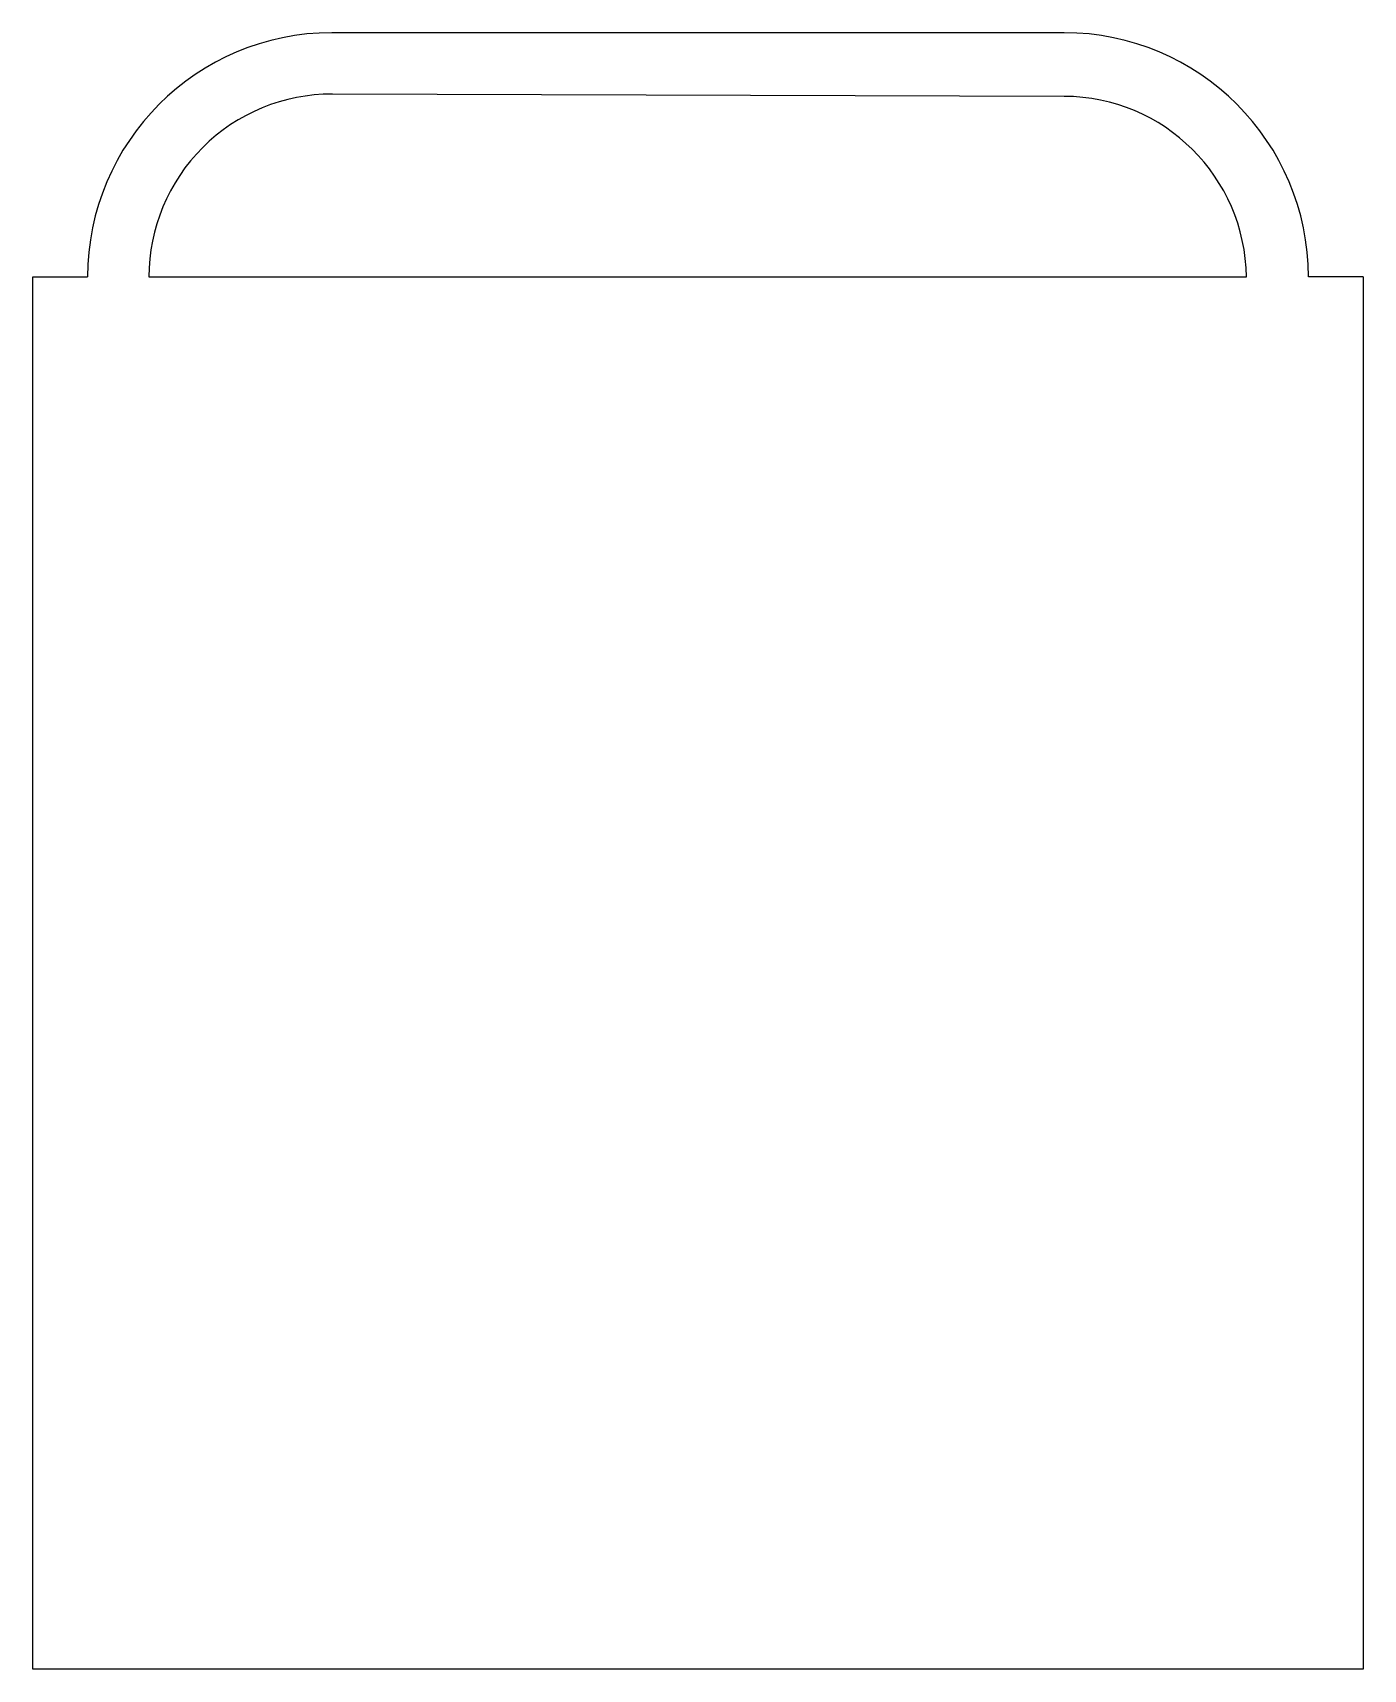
# Model space of a CAD drawing. Header units: millimetres. Extents: x -54 to 54, y -57 to 77.
import ezdxf

# ---------------------------------------------------------------- set-up
doc = ezdxf.new("R2010")
doc.units = ezdxf.units.MM
doc.layers.add('Pad021', color=7, linetype='CONTINUOUS')

msp = doc.modelspace()

# ---------------------------------------------------------------- linework, layer by layer
at = {"layer": 'Pad021'}
for p, q in [((-30, 77), (-30, 77, 3)), ((-30, 77), (-30, 77, 3)), ((30, 77), (-30, 77)), ((30, 77, 3), (-30, 77, 3)), ((30, 77), (-30, 77)), ((30, 77, 3), (-30, 77, 3)), ((30, 77), (30, 77, 3)), ((30, 77), (30, 77, 3)), ((-29.9535, 71.9761), (-29.9535, 71.9761, 3)), ((-29.9535, 71.9761), (-29.9535, 71.9761, 3)), ((29.9974, 71.79), (-29.9535, 71.9761)), ((29.9974, 71.79, 3), (-29.9535, 71.9761, 3)), ((29.9974, 71.79), (-29.9535, 71.9761)), ((29.9974, 71.79, 3), (-29.9535, 71.9761, 3)), ((29.9974, 71.79), (29.9974, 71.79, 3)), ((29.9974, 71.79), (29.9974, 71.79, 3)), ((-54.5, 57), (-54.5, 57, 3)), ((-54.5, -57), (-54.5, 57)), ((-54.5, -57, 3), (-54.5, 57, 3)), ((-54.5, 57), (-54.5, 57, 3)), ((-54.5, 57), (-50, 57)), ((-54.5, 57, 3), (-50, 57, 3)), ((-54.5, -57), (-54.5, 57)), ((-54.5, 57), (-50, 57)), ((-54.5, -57, 3), (-54.5, 57, 3)), ((-54.5, 57, 3), (-50, 57, 3)), ((-50, 57), (-50, 57, 3)), ((-50, 57), (-50, 57, 3)), ((-44.9762, 57), (-44.9762, 57, 3)), ((-44.9762, 57), (-44.9762, 57, 3)), ((-44.9762, 57), (-30, 57)), ((-44.9762, 57, 3), (-30, 57, 3)), ((-44.9762, 57), (-30, 57)), ((-44.9762, 57, 3), (-30, 57, 3)), ((-30, 57), (-30, 57, 3)), ((-30, 57), (-30, 57, 3)), ((-30, 57), (30, 57)), ((-30, 57, 3), (30, 57, 3)), ((-30, 57), (30, 57)), ((-30, 57, 3), (30, 57, 3)), ((30, 57), (30, 57, 3)), ((30, 57), (30, 57, 3)), ((30, 57), (44.9259, 57)), ((30, 57, 3), (44.9259, 57, 3)), ((30, 57), (44.9259, 57)), ((30, 57, 3), (44.9259, 57, 3)), ((44.9259, 57), (44.9259, 57, 3)), ((44.9259, 57), (44.9259, 57, 3)), ((50, 57), (50, 57, 3)), ((50, 57), (50, 57, 3)), ((54.5, 57), (50, 57)), ((54.5, 57, 3), (50, 57, 3)), ((54.5, 57), (50, 57)), ((54.5, 57, 3), (50, 57, 3)), ((54.5, 57), (54.5, 57, 3)), ((54.5, 57), (54.5, -57)), ((54.5, 57, 3), (54.5, -57, 3)), ((54.5, 57), (54.5, 57, 3)), ((54.5, 57), (54.5, -57)), ((54.5, 57, 3), (54.5, -57, 3)), ((-54.5, -57), (-54.5, -57, 3)), ((54.5, -57), (-54.5, -57)), ((54.5, -57, 3), (-54.5, -57, 3)), ((-54.5, -57), (-54.5, -57, 3)), ((54.5, -57), (-54.5, -57)), ((54.5, -57, 3), (-54.5, -57, 3)), ((54.5, -57), (54.5, -57, 3)), ((54.5, -57), (54.5, -57, 3))]:
    msp.add_line(p, q, dxfattribs=at)
for centre, radius, start, end in [((-30, 57), 20, 90, 180), ((-30, 57, 3), 20, 90, 180), ((-30, 57), 20, 90, 180), ((-30, 57, 3), 20, 90, 180), ((30, 57), 20, 0, 90), ((30, 57, 3), 20, 0, 90), ((30, 57), 20, 0, 90), ((30, 57, 3), 20, 0, 90), ((-30, 57), 14.9762, 89.8221, 180), ((-30, 57, 3), 14.9762, 89.8221, 180), ((-30, 57), 14.9762, 89.8221, 180), ((-30, 57, 3), 14.9762, 89.8221, 180), ((29.9509, 56.8139), 14.9762, 0.711988, 89.8221), ((29.9509, 56.8139, 3), 14.9762, 0.711988, 89.8221), ((29.9509, 56.8139), 14.9762, 0.711988, 89.8221), ((29.9509, 56.8139, 3), 14.9762, 0.711988, 89.8221)]:
    msp.add_arc(centre, radius, start, end, dxfattribs=at)

doc.saveas('drawing.dxf')
